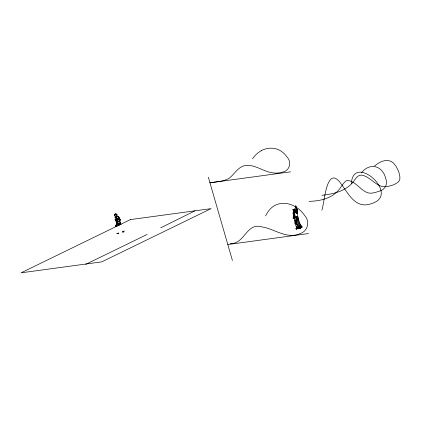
<?xml version="1.0" encoding="UTF-8"?>
<svg xmlns="http://www.w3.org/2000/svg" width="421" height="421" viewBox="0 0 421 421"><rect width="100%" height="100%" fill="white"/><g stroke="black" fill="none" stroke-linecap="round" stroke-linejoin="round"><path stroke-width="0.63" d="M116.522 226.466L116.622 222.646L115.075 219.388L116.249 220.451L115.075 219.388M296.858 213.8L297.126 212.231L295.779 211.942L297.284 212.642L297.31 215.541L297.915 216.962L297.452 217.141M297.052 210.216L295.752 205.869L295.61 206.648C294.874 206.722 296.652 209.658 296.237 211.2L296.742 211.258M294.521 213.394L294.779 214.215L293.737 213.784L293.484 218.415L294.137 218.72L293.453 218.12L293.753 217.657M293.248 210.684L292.879 209.626L294.405 209.063L295.1 211.842L293.132 212.815L293.548 215.441L293.116 218.183L293.6 218.694M117.022 226.309L116.949 222.577M293.616 217.489C293.779 219.152 293.074 217.341 293.59 217.883M115.044 217.983L115.08 217.331L115.859 220.325M294.2 218.588L293.7 218.373L294.579 213.989C295.01 215.11 293.353 213.968 293.111 213.394L294.263 214.4M293.816 216.394L294.105 217.894L297.915 216.962L294.7 217.546L295.053 223.951L296.789 227.556L298.684 227.272L297.742 225.067L296.594 223.651L296.847 218.383L297.226 218.183L296.473 223.856M300.057 227.787L300.526 227.435L299.342 227.919L299.263 228.298L300.241 228.271L301.999 227.377L301.457 226.366L301.941 226.766L299.42 222.935L298.315 217.889L297.605 216.647L297.794 216.92L297.347 216.989M297.358 211.189L297.705 210.995L297.584 212.163M297.126 212.231L297.594 210.747L297.442 211.042C297.6 209.342 296.526 207.727 295.442 206.543L295.174 206.627M116.854 222.209L115.549 219.662L116.843 219.136L117.096 220.246M296 212.137L296.052 211.089L296.505 210.695L296.495 212.068L295.7 212.321L296.447 211.631M293.469 217.568L293.532 214.652M300.241 228.271L299.231 228.166M293.742 211.516L293.711 210.668M293.279 217.646L293.2 218.283L293.395 217.636M119.275 220.509L119.343 219.978L118.901 220.641M351.356 183.472C353.335 152.586 399.808 193.676 372.917 203.09A45.168 32.664 64 0 1 368.628 204.448C353.882 207.827 347.093 191.066 339.584 181.83C326.243 165.99 324.412 203.49 321.87 210.253M293.632 217.425L293.847 216.552M294.368 211.442L293.737 212.131L293.537 211.521L294.295 211.131L293.569 210.874L294.079 211.658L294.49 211.468M294.668 212.458L294.742 213.021L294.668 212.458L294.179 212.626L294.4 213.115L294.021 213.805C292.458 214.289 293.747 211.789 294.942 211.974M116.512 219.036L118.412 224.867L117.37 224.256L115.68 219.536M295.374 212.752L295.374 211.431M118.848 225.44L119.09 224.214L120.438 222.767L119.511 221.43L118.301 216.547L116.454 216.373L115.764 217.094L115.807 216.189M296.479 212.642L297.079 213.121L297.152 212.789L296.852 212.884C295.952 212.289 294.932 211.258 295.421 210.126L295.232 209.463L294.405 209.063M116.78 220.33L117.243 218.415L116.533 216.683L118.301 216.547L119.485 217.394L120.106 219.804L119.517 219.957L118.927 219.236M293.969 215.994L294.126 215.336M297.231 212.305L297.005 212.958L297.284 212.642M118.48 225.161L119.538 223.251L120.438 222.767L121.022 224.819M294.137 218.72L294.158 218.436M296.2 225.909L296.789 227.556L297.379 227.219M119.564 221.704L119.948 220.683M294.2 214.447L294.742 213.021C294.247 213.984 295.863 217.389 295.389 217.157L297.794 216.92L295.389 217.157L296.342 218.552L296.179 223.667L297.331 225.098L298.247 227.487L298.684 227.272M119.827 221.914L120.153 220.046L119.696 219.015L118.827 219.552M299.941 227.514C300.299 225.377 300.989 227.74 301.999 227.377M124.448 230.94L123.537 231.955L122.811 232.118L123.5 231.161M119.664 221.856L119.874 220.22L119.422 219.252M115.764 217.094L116.454 216.373L117.233 216.268L116.885 214.257L116.207 213.879L115.849 214.194M293.311 213.873L294.021 213.805L294.363 212.516L294.568 213.073M297.705 210.995L297.468 210.463M116.528 216.552L116.828 216.047M293.821 212.284L293.742 214.042L294.779 214.215L294.211 214.452M265.672 215.873C273.955 197.644 294.658 200.885 304.536 215.341C310.366 221.288 307.798 231.518 299.773 233.76A41.205 29.796 64 0 1 295.5 235.044C283.438 237.134 273.134 228.482 261.567 226.856C246.396 222.267 244.612 244.596 230.045 243.575M115.928 216.783L115.407 216.852L115.265 216.01M300.783 226.535L300.615 226.772L301.757 226.793L299.889 226.893L300.215 226.593M117.454 219.63L117.112 220.104L116.533 216.683L116.243 217.373L117.454 219.63L117.07 218.588M293.89 214.189L294.742 213.021L294.021 213.805M296.221 228.966C297.147 229.334 294.932 228.498 296.705 228.166L297.031 227.208M118.501 224.346L117.633 224.646L117.885 223.34L118.138 223.83M293.758 212L294.447 211.652L295.379 212.452M295.942 228.787L296.552 228.54M293.579 217.973L293.7 218.373M296.326 228.798L297.447 228.387M116.454 216.373L115.938 213.989L115.08 214.063L114.459 214.673L114.791 215.957M117.038 224.777L116.18 224.856L115.564 225.461L115.891 226.751M361.239 172.947C370.106 161.859 382.968 165.832 385.836 178.941C388.078 184.361 384.547 190.281 378.9 191.281C374.695 192.744 369.78 194.434 365.628 191.855C359.618 188.603 355.492 182.035 348.577 180.525A8.036 5.81 64 0 0 345.53 181.293C341.994 184.561 340.11 189.271 336.379 192.402C329.075 199.186 318.713 201.117 309.067 201.349M116.159 226.493L115.617 225.519L116.759 224.593M296.342 207.516L296.121 207.711L297.173 210.258M294.842 211.295L295 210.937M294.932 210.942L294.079 211.658L293.537 211.521M374.574 165.953C378.968 162.411 385.147 158.759 390.867 161.332A10.525 7.615 64 0 1 393.582 163.216L396.293 166.616L398.287 170.679A22.187 16.045 64 0 1 399.113 173.089L399.908 176.952L399.797 179.457A6.015 4.347 64 0 1 399.492 180.377L397.887 182.367L395.156 184.019A85.695 61.966 64 0 1 392.598 185.166L387.041 186.714L382.073 186.429A18.271 13.214 64 0 1 378.911 185.24C372.995 182.277 368.512 176.325 361.771 175.11C356.698 174.678 354.998 180.509 351.924 183.377A49.546 35.827 64 0 1 349.646 185.598C341.968 192.123 331.664 194.207 321.918 195.307M115.659 213.8L114.517 214.726L115.117 216.105M296.347 207.679L296.005 207.637L295.558 205.932M296.789 227.556L298.336 227.351C299.326 227.914 298.063 228.592 296.605 229.071M300.141 228.124L301.489 227.219M293.495 213.857L293.132 212.815L293.458 212.594L293.111 213.868L293.653 215.589M115.407 216.852L115.891 216.794M296.584 216.862L295.942 217.273L297.094 216.82M295.916 206.774L295.463 206.921M296.052 228.887L297.568 227.956L298.7 228.124M293.663 212.621L295.1 211.842M261.357 150.665C267.977 146.871 276.876 147.392 282.754 152.376A17.856 12.909 64 0 1 285.028 154.539A18.424 13.325 64 0 1 286.801 156.744C292.106 162.017 289.743 171.221 281.949 172.247A37.827 27.354 64 0 1 278.949 172.905L277.771 173.031A34.996 25.307 64 0 1 274.313 173.026C264.22 172.431 255.763 164.369 245.475 165.442C238.496 166.621 234.923 173.305 230.034 177.609A18.745 13.346 -88.4 0 1 228.735 178.53C223.304 181.572 216.841 181.635 210.847 182.693M160.738 227.814L194.991 210.816M85.758 264.325L147.076 234.471M299.415 228.445L301.389 227.503M294.753 212.373L295.132 212.189L294.353 212.089L294.411 212.568M294.905 210.368L295.421 210.126M295.737 206.069L296.273 207.432M116.48 216.32L115.522 216.936L115.286 216.568M294.832 210.637L295.363 210.416M296.258 229.024L298.389 228.093L297.884 227.072L298.115 227.508M296.137 207.348L295.695 207.421M117.633 224.646L117.38 221.004M296.605 213.473L295.637 211.958L295.731 212.784L296.605 213.473L297.142 213.268M295.563 212.089L297.484 211.931M295.395 206.906L295.716 206.806L295.21 206.627M118.843 219.941L120.106 219.804M115.949 219.936L117.254 219.567M294.032 209.221L294.8 209.042M299.384 228.387L300.247 228.214M299.21 225.282L299.726 226.94L301.941 226.766L299.726 226.94L296.605 221.472M294.353 212.089L295.568 211.837M300.131 226.914L299.726 226.94L301.941 226.766L300.783 226.724M116.849 216.32L117.233 216.268M290.585 171.836L209.853 182.819L210.353 182.756M227.782 244.538L308.514 233.55M117.243 218.415L117.827 221.651L119.617 221.483L120.801 224.24M297.579 227.251L297.094 227.314L297.431 227.329M117.827 221.651L119.622 221.488L118.959 218.278M116.596 233.671L118.506 233.508L118.322 233.018M293.363 209.6L292.879 209.626M117.317 233.566L118.506 233.508M293.321 217.341L293.658 217.336M294.105 217.894L294.884 217.736M293.426 218.594L294.09 218.631M296.942 227.451L297.442 227.482M293.532 214.857L294.253 214.947M293.863 214.799L294.6 214.915M296.768 211.237L296.237 211.2M115.917 225.298L116.433 225.409M116.396 224.872L116.949 224.988M293.49 217.425L293.869 217.51M117.154 223.883L118.801 224.256L118.406 222.751M117.612 224.214L118.106 224.377L117.633 224.603L118.412 224.867L117.854 223.967M293.695 210.832L293.384 210.71L293.305 211.3L293.737 212.131M293.911 210.937L293.384 210.71L293.521 211.363L293.479 210.958M294.326 211.795L294.8 212.016M293.253 217.899L293.526 218.404L293.258 217.473M294.3 212.437L294.105 211.816M123.537 231.955L123.227 231.629L122.711 231.76L122.811 232.118M296.531 223.972L297.231 224.877M294.268 216.668L294.853 217.625M301.547 226.63L299.115 222.967L297.91 217.946M119.09 224.214L119.611 225.167M116.843 219.136L117.512 220.804L117.627 222.798M300.657 226.772C298.926 224.161 296.968 221.557 297.226 218.183M297.826 225.835L298.547 227.335M293.132 212.815L293.621 213.915M115.08 214.063L115.443 214.899L116.885 214.257L116.891 214.699M116.18 224.856L116.543 225.693M117.58 222.919L117.875 223.625M119.385 218.052L119.932 219.594M297.115 218.846L297.337 219.515M116.612 220.857L116.954 221.92M208.342 177.199L232.408 260.452M122.848 231.003L123.016 231.608M117.527 224.046L117.243 222.946M117.049 222.188L117.27 223.041M294.084 212.979L294.347 214.094M296 207.479L296.505 210.695M118.301 216.547L118.548 218.288M294.979 217.715L295.484 223.746M295.21 224.046L295.037 219.888M118.106 233.024L118.117 233.55M252.542 158.796A44.873 32.449 64 0 1 261.357 150.676M293.337 210.726L293.305 211.3L293.337 210.726M116.891 221.835L116.496 222.22L117.217 222.372L116.475 222.22L116.891 221.83M130.368 219.609L21.05 272.84L101.782 261.851L211.1 208.627L130.368 219.609"/></g></svg>
